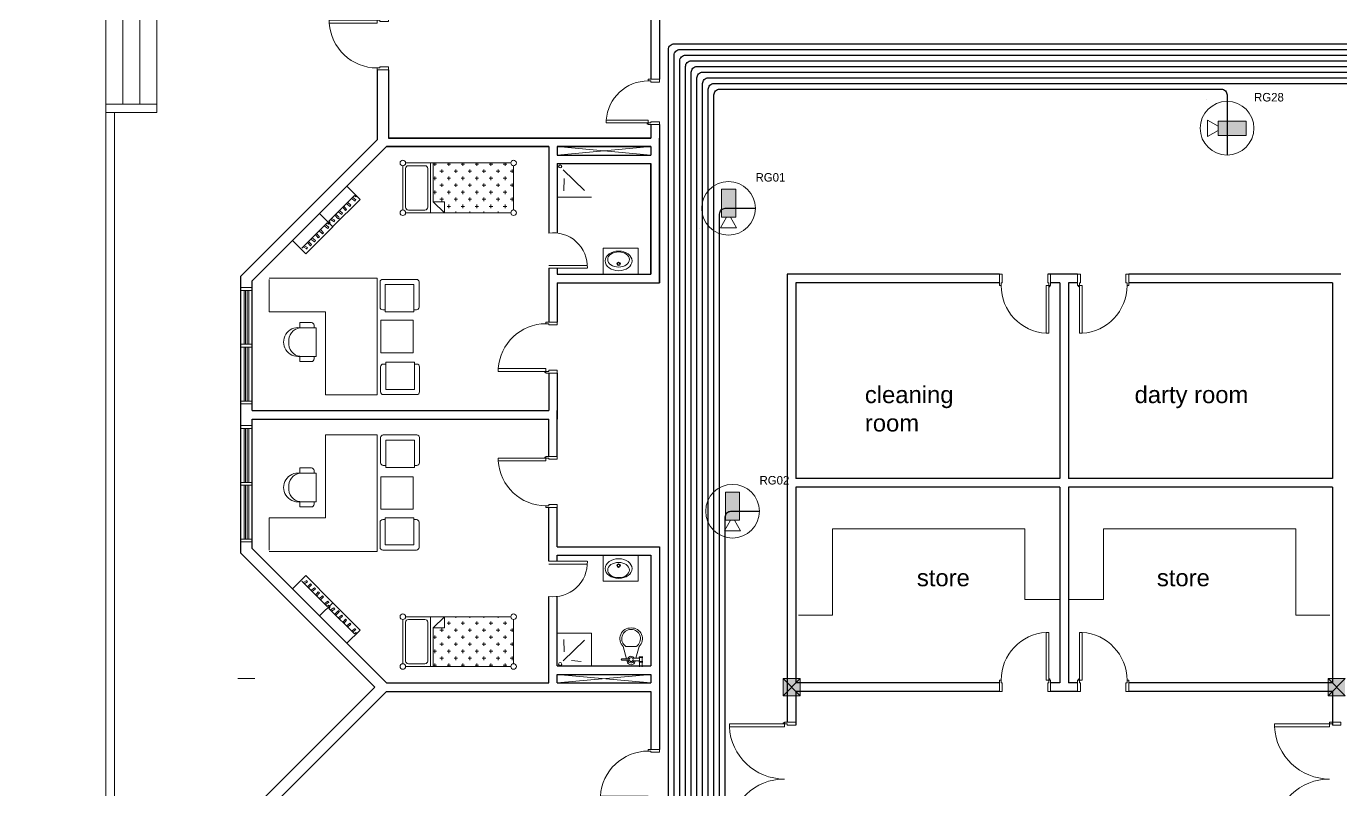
# Model space of a CAD drawing. Extents: x -59 to 582, y -1177 to 100.
# Drawn here: x 203.92 to 227.07, y -32.44 to -18.99 of the extents above; entities that cross this region are included whole.
import ezdxf
from ezdxf.enums import TextEntityAlignment as Align

# ---------------------------------------------------------------- set-up
doc = ezdxf.new("R2010")
doc.units = 0
doc.header["$LTSCALE"] = 0.15
doc.layers.get('0').update_dxf_attribs({"color": 252})
for name, color, linetype in [('0 CCTV', 252, 'Continuous'), ('0 sockets', 252, 'Continuous'), ('AUTOINCR', 7, 'Continuous'), ('CCTV', 4, 'Continuous'), ('d1', 252, 'Continuous')]:
    doc.layers.add(name, color=color, linetype=linetype)
for name, color, linetype, lineweight in [('anal', 252, 'Continuous', 20), ('DOOR', 252, 'Continuous', 20), ('E-LT-CKT-NM', 7, 'Continuous', 30), ('FUR', 252, 'Continuous', 9), ('FURNITURE-1', 252, 'Continuous', 9), ('sofa', 252, 'Continuous', 9), ('T-CCTV', 7, 'Continuous', 0), ('wall', 252, 'Continuous', 30)]:
    doc.layers.add(name, color=color, linetype=linetype, lineweight=lineweight)
doc.styles.add('SDC-TEXT-ARB', font='sdc-arb.shx')

# ---------------------------------------------------------------- blocks, each defined once
blk = doc.blocks.new('D90')
at = {"layer": 'DOOR'}
for points in [[(0.03, 0.2), (0.03, 1.04), (0.078, 1.04), (0.078, 0.2)], [(0.03, 0.2), (0, 0.2), (0, 0), (0.05, 0), (0.05, 0.15), (0.03, 0.15)], [(0.87, 0.2), (0.9, 0.2), (0.9, 0), (0.85, 0), (0.85, 0.15), (0.87, 0.15)]]:
    blk.add_lwpolyline(points, close=True, dxfattribs=at)
blk.add_circle((0.02, 0.21), 0.01, dxfattribs=at)
blk.add_arc((0.025, 0.197), 0.845, 0.2218, 86.3889, dxfattribs=at)
blk = doc.blocks.new('D80')
at = {"layer": 'DOOR'}
for points in [[(0.03, 0.2), (0.03, 0.94), (0.078, 0.94), (0.078, 0.2)], [(0.03, 0.2), (0, 0.2), (0, 0), (0.05, 0), (0.05, 0.15), (0.03, 0.15)], [(0.77, 0.2), (0.8, 0.2), (0.8, 0), (0.75, 0), (0.75, 0.15), (0.77, 0.15)]]:
    blk.add_lwpolyline(points, close=True, dxfattribs=at)
blk.add_circle((0.02, 0.21), 0.01, dxfattribs=at)
blk.add_arc((0.03, 0.2), 0.74, 0, 86.2769, dxfattribs=at)
blk = doc.blocks.new('ELLIPSE')
blk.add_circle((0.5, 0.5), 0.5)
blk = doc.blocks.new('ARCH')
at = {"layer": 'anal'}
for points in [[(17.55, 358.35), (17.25, 358.35), (17.25, 358.05), (17.55, 358.05)], [(27.15, 358.35), (26.85, 358.35), (26.85, 358.05), (27.15, 358.05)]]:
    blk.add_hatch(color=256, dxfattribs=at).paths.add_polyline_path(points)
for p, q in [((5.325, 326.925), (5.325, 377.4)), ((6.225, 370.875), (6.225, 368.325)), ((5.325, 370.725), (5.325, 368.475)), ((5.625, 370.725), (5.625, 368.475)), ((5.925, 370.725), (5.925, 368.475)), ((6.225, 368.475), (5.325, 368.475)), ((6.225, 368.325), (5.325, 368.325)), ((5.475, 327.075), (5.475, 368.325)), ((14.925, 367.575), (13.275, 367.725)), ((14.925, 367.725), (13.275, 367.575)), ((13.275, 367.575), (14.925, 367.725)), ((14.925, 367.575), (13.275, 367.725)), ((7.8, 365.242), (7.7, 365.242)), ((7.7, 365.192), (7.9, 365.192)), ((7.76, 364.242), (7.76, 365.192)), ((7.785, 364.242), (7.785, 365.192)), ((7.8, 365.242), (7.9, 365.242)), ((7.8, 365.192), (7.9, 365.192)), ((7.815, 364.242), (7.815, 365.192)), ((7.84, 364.242), (7.84, 365.192)), ((7.7, 364.242), (7.9, 364.242)), ((7.7, 364.192), (7.9, 364.192)), ((7.76, 363.242), (7.76, 364.192)), ((7.785, 363.242), (7.785, 364.192)), ((7.815, 363.242), (7.815, 364.192)), ((7.84, 363.242), (7.84, 364.192)), ((7.9, 364.242), (7.9, 364.192)), ((7.7, 363.242), (7.9, 363.242)), ((7.8, 363.192), (7.7, 363.192)), ((7.8, 363.242), (7.9, 363.242)), ((7.8, 363.192), (7.9, 363.192)), ((7.8, 362.808), (7.7, 362.808)), ((7.7, 362.758), (7.9, 362.758)), ((7.76, 361.808), (7.76, 362.758)), ((7.785, 361.808), (7.785, 362.758)), ((7.8, 362.808), (7.9, 362.808)), ((7.8, 362.758), (7.9, 362.758)), ((7.815, 361.808), (7.815, 362.758)), ((7.84, 361.808), (7.84, 362.758)), ((7.7, 361.808), (7.9, 361.808)), ((7.9, 361.808), (7.9, 361.758)), ((7.7, 361.758), (7.9, 361.758)), ((7.76, 360.808), (7.76, 361.758)), ((7.785, 360.808), (7.785, 361.758)), ((7.815, 360.808), (7.815, 361.758)), ((7.84, 360.808), (7.84, 361.758)), ((7.7, 360.808), (7.9, 360.808)), ((7.8, 360.758), (7.7, 360.758)), ((7.8, 360.808), (7.9, 360.808)), ((7.8, 360.758), (7.9, 360.758)), ((7.95, 358.35), (7.65, 358.35)), ((14.925, 358.275), (13.275, 358.425)), ((14.925, 358.425), (13.275, 358.275)), ((17.25, 358.35), (17.55, 358.05)), ((17.55, 358.35), (17.25, 358.05)), ((17.55, 358.35), (17.25, 358.35)), ((17.25, 358.35), (17.25, 358.05)), ((17.55, 358.05), (17.55, 358.35)), ((26.85, 358.35), (27.15, 358.05)), ((27.15, 358.35), (26.85, 358.05)), ((27.15, 358.35), (26.85, 358.35)), ((26.85, 358.35), (26.85, 358.05)), ((17.25, 358.05), (17.55, 358.05)), ((26.85, 358.05), (27.15, 358.05))]:
    blk.add_line(p, q, dxfattribs=at)
at = {"layer": 'DOOR'}
for points in [[(21.091, 365.275), (21.061, 365.275), (21.061, 365.475), (21.111, 365.475), (21.111, 365.325), (21.091, 365.325)], [(21.931, 365.275), (21.931, 364.435), (21.883, 364.435), (21.883, 365.275)], [(21.931, 365.275), (21.961, 365.275), (21.961, 365.475), (21.911, 365.475), (21.911, 365.325), (21.931, 365.325)], [(22.469, 365.275), (22.439, 365.275), (22.439, 365.475), (22.489, 365.475), (22.489, 365.325), (22.469, 365.325)], [(22.469, 365.275), (22.469, 364.435), (22.517, 364.435), (22.517, 365.275)], [(23.309, 365.275), (23.339, 365.275), (23.339, 365.475), (23.289, 365.475), (23.289, 365.325), (23.309, 365.325)], [(13.075, 364.604), (13.075, 364.634), (13.275, 364.634), (13.275, 364.584), (13.125, 364.584), (13.125, 364.604)], [(13.075, 363.764), (12.235, 363.764), (12.235, 363.812), (13.075, 363.812)], [(13.075, 363.764), (13.075, 363.734), (13.275, 363.734), (13.275, 363.784), (13.125, 363.784), (13.125, 363.764)], [(13.075, 362.236), (13.075, 362.266), (13.275, 362.266), (13.275, 362.216), (13.125, 362.216), (13.125, 362.236)], [(13.075, 362.236), (12.235, 362.236), (12.235, 362.188), (13.075, 362.188)], [(13.075, 361.396), (13.075, 361.366), (13.275, 361.366), (13.275, 361.416), (13.125, 361.416), (13.125, 361.396)], [(21.931, 358.325), (21.931, 359.165), (21.883, 359.165), (21.883, 358.325)], [(22.469, 358.325), (22.469, 359.165), (22.517, 359.165), (22.517, 358.325)], [(21.091, 358.325), (21.061, 358.325), (21.061, 358.125), (21.111, 358.125), (21.111, 358.275), (21.091, 358.275)], [(21.931, 358.325), (21.961, 358.325), (21.961, 358.125), (21.911, 358.125), (21.911, 358.275), (21.931, 358.275)], [(22.469, 358.325), (22.439, 358.325), (22.439, 358.125), (22.489, 358.125), (22.489, 358.275), (22.469, 358.275)], [(23.309, 358.325), (23.339, 358.325), (23.339, 358.125), (23.289, 358.125), (23.289, 358.275), (23.309, 358.275)], [(17.275, 357.553), (16.305, 357.553), (16.305, 357.503), (17.275, 357.503)], [(17.275, 357.553), (17.275, 357.583), (17.475, 357.583), (17.475, 357.533), (17.325, 357.533), (17.325, 357.553)], [(26.875, 357.553), (25.905, 357.553), (25.905, 357.503), (26.875, 357.503)], [(26.875, 357.553), (26.875, 357.583), (27.075, 357.583), (27.075, 357.533), (26.925, 357.533), (26.925, 357.553)]]:
    blk.add_lwpolyline(points, close=True, dxfattribs=at)
for centre in [(21.941, 365.265), (22.459, 365.265), (13.065, 363.754), (13.065, 362.246), (21.941, 358.335), (22.459, 358.335), (17.265, 357.563)]:
    blk.add_circle(centre, 0.01, dxfattribs=at)
for centre, radius, start, end in [((21.936, 365.278), 0.845, 180.2218, 266.3889), ((22.464, 365.278), 0.845, 273.6111, 359.7782), ((13.078, 363.759), 0.845, 90.2218, 176.3889), ((13.078, 362.241), 0.845, 183.6111, 269.7782), ((21.936, 358.322), 0.845, 93.6111, 179.7782), ((22.464, 358.322), 0.845, 0.2218, 86.3889), ((17.275, 357.553), 0.971, 182.9508, 270), ((26.875, 357.553), 0.971, 182.9508, 270), ((17.275, 355.611), 0.971, 90, 177.0492), ((26.875, 355.611), 0.971, 90, 177.0492)]:
    blk.add_arc(centre, radius, start, end, dxfattribs=at)
at = {"layer": 'FUR'}
for p, q in [((10.555, 367.387), (10.555, 366.607)), ((12.456, 367.436), (10.604, 367.436)), ((10.945, 367.387), (10.652, 367.387)), ((11.042, 367.436), (11.042, 366.559)), ((11.091, 367.436), (11.091, 366.754)), ((11.147, 367.415), (11.091, 367.415)), ((11.116, 367.436), (11.116, 367.384)), ((11.395, 367.415), (11.333, 367.415)), ((11.364, 367.436), (11.364, 367.384)), ((11.643, 367.415), (11.581, 367.415)), ((11.612, 367.436), (11.612, 367.384)), ((11.89, 367.415), (11.828, 367.415)), ((11.859, 367.436), (11.859, 367.384)), ((12.138, 367.415), (12.076, 367.415)), ((12.107, 367.436), (12.107, 367.384)), ((12.386, 367.415), (12.324, 367.415)), ((12.355, 367.436), (12.355, 367.384)), ((12.505, 366.607), (12.505, 367.387)), ((10.604, 367.339), (10.604, 366.656)), ((10.994, 367.339), (10.994, 366.656)), ((11.147, 367.167), (11.091, 367.167)), ((11.116, 367.198), (11.116, 367.136)), ((11.271, 367.291), (11.209, 367.291)), ((11.24, 367.322), (11.24, 367.26)), ((11.395, 367.167), (11.333, 367.167)), ((11.364, 367.198), (11.364, 367.136)), ((11.519, 367.291), (11.457, 367.291)), ((11.488, 367.322), (11.488, 367.26)), ((11.643, 367.167), (11.581, 367.167)), ((11.612, 367.198), (11.612, 367.136)), ((11.767, 367.291), (11.705, 367.291)), ((11.736, 367.322), (11.736, 367.26)), ((11.89, 367.167), (11.828, 367.167)), ((11.859, 367.198), (11.859, 367.136)), ((12.014, 367.291), (11.952, 367.291)), ((11.983, 367.322), (11.983, 367.26)), ((12.138, 367.167), (12.076, 367.167)), ((12.107, 367.198), (12.107, 367.136)), ((12.262, 367.291), (12.2, 367.291)), ((12.231, 367.322), (12.231, 367.26)), ((12.386, 367.167), (12.324, 367.167)), ((12.355, 367.198), (12.355, 367.136)), ((12.505, 367.291), (12.448, 367.291)), ((12.478, 367.322), (12.478, 367.26)), ((11.147, 366.92), (11.091, 366.92)), ((11.116, 366.951), (11.116, 366.889)), ((11.271, 367.043), (11.209, 367.043)), ((11.24, 367.074), (11.24, 367.013)), ((11.395, 366.92), (11.333, 366.92)), ((11.364, 366.951), (11.364, 366.889)), ((11.519, 367.043), (11.457, 367.043)), ((11.488, 367.074), (11.488, 367.013)), ((11.643, 366.92), (11.581, 366.92)), ((11.612, 366.951), (11.612, 366.889)), ((11.767, 367.043), (11.705, 367.043)), ((11.736, 367.074), (11.736, 367.013)), ((11.89, 366.92), (11.828, 366.92)), ((11.859, 366.951), (11.859, 366.889)), ((12.014, 367.043), (11.952, 367.043)), ((11.983, 367.074), (11.983, 367.013)), ((12.138, 366.92), (12.076, 366.92)), ((12.107, 366.951), (12.107, 366.889)), ((12.262, 367.043), (12.2, 367.043)), ((12.231, 367.074), (12.231, 367.013)), ((12.386, 366.92), (12.324, 366.92)), ((12.355, 366.951), (12.355, 366.889)), ((12.505, 367.043), (12.448, 367.043)), ((12.478, 367.074), (12.478, 367.013)), ((11.286, 366.559), (11.091, 366.754)), ((11.091, 366.754), (11.286, 366.754)), ((11.271, 366.796), (11.209, 366.796)), ((11.24, 366.827), (11.24, 366.765)), ((11.286, 366.754), (11.286, 366.559)), ((11.395, 366.672), (11.333, 366.672)), ((11.364, 366.703), (11.364, 366.641)), ((11.519, 366.796), (11.457, 366.796)), ((11.488, 366.827), (11.488, 366.765)), ((11.643, 366.672), (11.581, 366.672)), ((11.612, 366.703), (11.612, 366.641)), ((11.767, 366.796), (11.705, 366.796)), ((11.736, 366.827), (11.736, 366.765)), ((11.89, 366.672), (11.828, 366.672)), ((11.859, 366.703), (11.859, 366.641)), ((12.014, 366.796), (11.952, 366.796)), ((11.983, 366.827), (11.983, 366.765)), ((12.138, 366.672), (12.076, 366.672)), ((12.107, 366.703), (12.107, 366.641)), ((12.262, 366.796), (12.2, 366.796)), ((12.231, 366.827), (12.231, 366.765)), ((12.386, 366.672), (12.324, 366.672)), ((12.355, 366.703), (12.355, 366.641)), ((12.505, 366.796), (12.448, 366.796)), ((12.478, 366.827), (12.478, 366.765)), ((10.604, 366.559), (12.456, 366.559)), ((10.652, 366.607), (10.945, 366.607)), ((11.488, 366.579), (11.488, 366.559)), ((11.736, 366.579), (11.736, 366.559)), ((11.983, 366.579), (11.983, 366.559)), ((12.231, 366.579), (12.231, 366.559)), ((8.2, 365.409), (10.105, 365.409)), ((8.2, 365.385), (8.2, 364.814)), ((10.105, 365.409), (10.105, 363.352)), ((10.154, 365.339), (10.154, 364.894)), ((10.497, 365.385), (10.2, 365.385)), ((10.245, 365.294), (10.245, 364.814)), ((10.497, 365.294), (10.245, 365.294)), ((10.497, 365.385), (10.794, 365.385)), ((10.497, 365.294), (10.748, 365.294)), ((10.748, 365.294), (10.748, 364.814)), ((10.84, 365.339), (10.84, 364.894)), ((9.191, 364.814), (8.2, 364.814)), ((9.191, 364.814), (9.191, 363.352)), ((10.245, 364.848), (10.2, 364.848)), ((10.497, 364.814), (10.245, 364.814)), ((10.497, 364.814), (10.748, 364.814)), ((10.748, 364.848), (10.794, 364.848)), ((8.742, 364.623), (8.946, 364.623)), ((8.742, 364.532), (8.742, 364.623)), ((10.166, 364.092), (10.166, 364.664)), ((10.737, 364.664), (10.166, 364.664)), ((10.737, 364.092), (10.737, 364.664)), ((8.742, 364.532), (9.026, 364.532)), ((8.992, 364.532), (8.992, 364.578)), ((9.026, 364.281), (9.026, 364.532)), ((9.026, 364.281), (9.026, 364.029)), ((8.742, 363.938), (8.742, 364.029)), ((8.742, 364.029), (9.026, 364.029)), ((8.742, 363.938), (8.946, 363.938)), ((8.992, 364.029), (8.992, 363.983)), ((10.737, 364.092), (10.166, 364.092)), ((10.255, 363.893), (10.209, 363.893)), ((10.506, 363.927), (10.255, 363.927)), ((10.255, 363.447), (10.255, 363.927)), ((10.506, 363.927), (10.758, 363.927)), ((10.758, 363.447), (10.758, 363.927)), ((10.758, 363.893), (10.803, 363.893)), ((10.163, 363.401), (10.163, 363.847)), ((10.849, 363.401), (10.849, 363.847)), ((10.506, 363.447), (10.255, 363.447)), ((10.506, 363.447), (10.758, 363.447)), ((10.105, 363.352), (9.191, 363.352)), ((10.506, 363.355), (10.209, 363.355)), ((10.506, 363.355), (10.803, 363.355)), ((10.105, 362.648), (9.191, 362.648)), ((9.191, 361.186), (9.191, 362.648)), ((10.105, 360.591), (10.105, 362.648)), ((10.163, 362.599), (10.163, 362.153)), ((10.506, 362.645), (10.209, 362.645)), ((10.506, 362.553), (10.255, 362.553)), ((10.255, 362.553), (10.255, 362.073)), ((10.506, 362.645), (10.803, 362.645)), ((10.506, 362.553), (10.758, 362.553)), ((10.758, 362.553), (10.758, 362.073)), ((10.849, 362.599), (10.849, 362.153)), ((8.742, 362.062), (8.742, 361.971)), ((8.742, 362.062), (8.946, 362.062)), ((10.255, 362.107), (10.209, 362.107)), ((10.506, 362.073), (10.255, 362.073)), ((10.506, 362.073), (10.758, 362.073)), ((10.758, 362.107), (10.803, 362.107)), ((8.742, 361.971), (9.026, 361.971)), ((8.992, 361.971), (8.992, 362.017)), ((9.026, 361.719), (9.026, 361.971)), ((10.166, 361.908), (10.166, 361.336)), ((10.737, 361.908), (10.166, 361.908)), ((10.737, 361.908), (10.737, 361.336)), ((9.026, 361.719), (9.026, 361.468)), ((8.742, 361.468), (9.026, 361.468)), ((8.742, 361.468), (8.742, 361.377)), ((8.742, 361.377), (8.946, 361.377)), ((8.992, 361.468), (8.992, 361.422)), ((9.191, 361.186), (8.2, 361.186)), ((8.2, 360.615), (8.2, 361.186)), ((10.737, 361.336), (10.166, 361.336)), ((10.245, 361.152), (10.2, 361.152)), ((10.497, 361.186), (10.245, 361.186)), ((10.245, 360.706), (10.245, 361.186)), ((10.497, 361.186), (10.748, 361.186)), ((10.748, 360.706), (10.748, 361.186)), ((10.748, 361.152), (10.794, 361.152)), ((10.154, 360.661), (10.154, 361.106)), ((10.84, 360.661), (10.84, 361.106)), ((10.497, 360.706), (10.245, 360.706)), ((10.497, 360.706), (10.748, 360.706)), ((8.2, 360.591), (10.105, 360.591)), ((10.497, 360.615), (10.2, 360.615)), ((10.497, 360.615), (10.794, 360.615)), ((10.555, 358.613), (10.555, 359.393)), ((10.604, 359.441), (12.456, 359.441)), ((10.604, 358.661), (10.604, 359.344)), ((10.652, 359.393), (10.945, 359.393)), ((10.994, 358.661), (10.994, 359.344)), ((11.042, 358.564), (11.042, 359.441)), ((11.286, 359.441), (11.091, 359.246)), ((11.286, 359.246), (11.286, 359.441)), ((11.395, 359.328), (11.333, 359.328)), ((11.364, 359.297), (11.364, 359.359)), ((11.488, 359.421), (11.488, 359.441)), ((11.643, 359.328), (11.581, 359.328)), ((11.612, 359.297), (11.612, 359.359)), ((11.736, 359.421), (11.736, 359.441)), ((11.89, 359.328), (11.828, 359.328)), ((11.859, 359.297), (11.859, 359.359)), ((11.983, 359.421), (11.983, 359.441)), ((12.138, 359.328), (12.076, 359.328)), ((12.107, 359.297), (12.107, 359.359)), ((12.231, 359.421), (12.231, 359.441)), ((12.386, 359.328), (12.324, 359.328)), ((12.355, 359.297), (12.355, 359.359)), ((12.505, 359.393), (12.505, 358.613)), ((11.091, 359.246), (11.286, 359.246)), ((11.091, 358.564), (11.091, 359.246)), ((11.147, 359.08), (11.091, 359.08)), ((11.116, 359.049), (11.116, 359.111)), ((11.271, 359.204), (11.209, 359.204)), ((11.24, 359.173), (11.24, 359.235)), ((11.395, 359.08), (11.333, 359.08)), ((11.364, 359.049), (11.364, 359.111)), ((11.519, 359.204), (11.457, 359.204)), ((11.488, 359.173), (11.488, 359.235)), ((11.643, 359.08), (11.581, 359.08)), ((11.612, 359.049), (11.612, 359.111)), ((11.767, 359.204), (11.705, 359.204)), ((11.736, 359.173), (11.736, 359.235)), ((11.89, 359.08), (11.828, 359.08)), ((11.859, 359.049), (11.859, 359.111)), ((12.014, 359.204), (11.952, 359.204)), ((11.983, 359.173), (11.983, 359.235)), ((12.138, 359.08), (12.076, 359.08)), ((12.107, 359.049), (12.107, 359.111)), ((12.262, 359.204), (12.2, 359.204)), ((12.231, 359.173), (12.231, 359.235)), ((12.386, 359.08), (12.324, 359.08)), ((12.355, 359.049), (12.355, 359.111)), ((12.505, 359.204), (12.448, 359.204)), ((12.478, 359.173), (12.478, 359.235)), ((11.147, 358.833), (11.091, 358.833)), ((11.116, 358.802), (11.116, 358.864)), ((11.271, 358.957), (11.209, 358.957)), ((11.24, 358.926), (11.24, 358.987)), ((11.395, 358.833), (11.333, 358.833)), ((11.364, 358.802), (11.364, 358.864)), ((11.519, 358.957), (11.457, 358.957)), ((11.488, 358.926), (11.488, 358.987)), ((11.643, 358.833), (11.581, 358.833)), ((11.612, 358.802), (11.612, 358.864)), ((11.767, 358.957), (11.705, 358.957)), ((11.736, 358.926), (11.736, 358.987)), ((11.89, 358.833), (11.828, 358.833)), ((11.859, 358.802), (11.859, 358.864)), ((12.014, 358.957), (11.952, 358.957)), ((11.983, 358.926), (11.983, 358.987)), ((12.138, 358.833), (12.076, 358.833)), ((12.107, 358.802), (12.107, 358.864)), ((12.262, 358.957), (12.2, 358.957)), ((12.231, 358.926), (12.231, 358.987)), ((12.386, 358.833), (12.324, 358.833)), ((12.355, 358.802), (12.355, 358.864)), ((12.505, 358.957), (12.448, 358.957)), ((12.478, 358.926), (12.478, 358.987)), ((12.456, 358.564), (10.604, 358.564)), ((10.945, 358.613), (10.652, 358.613)), ((11.147, 358.585), (11.091, 358.585)), ((11.116, 358.564), (11.116, 358.616)), ((11.271, 358.709), (11.209, 358.709)), ((11.24, 358.678), (11.24, 358.74)), ((11.395, 358.585), (11.333, 358.585)), ((11.364, 358.564), (11.364, 358.616)), ((11.519, 358.709), (11.457, 358.709)), ((11.488, 358.678), (11.488, 358.74)), ((11.643, 358.585), (11.581, 358.585)), ((11.612, 358.564), (11.612, 358.616)), ((11.767, 358.709), (11.705, 358.709)), ((11.736, 358.678), (11.736, 358.74)), ((11.89, 358.585), (11.828, 358.585)), ((11.859, 358.564), (11.859, 358.616)), ((12.014, 358.709), (11.952, 358.709)), ((11.983, 358.678), (11.983, 358.74)), ((12.138, 358.585), (12.076, 358.585)), ((12.107, 358.564), (12.107, 358.616)), ((12.262, 358.709), (12.2, 358.709)), ((12.231, 358.678), (12.231, 358.74)), ((12.386, 358.585), (12.324, 358.585)), ((12.355, 358.564), (12.355, 358.616)), ((12.505, 358.709), (12.448, 358.709)), ((12.478, 358.678), (12.478, 358.74))]:
    blk.add_line(p, q, dxfattribs=at)
for centre, radius in [((10.555, 367.436), 0.0488), ((12.505, 367.436), 0.0488), ((10.555, 366.559), 0.0487), ((12.505, 366.559), 0.0488), ((10.555, 359.441), 0.0487), ((12.505, 359.441), 0.0488), ((10.555, 358.564), 0.0488), ((12.505, 358.564), 0.0488)]:
    blk.add_circle(centre, radius, dxfattribs=at)
for centre, radius, start, end in [((10.652, 367.339), 0.0488, 90, 180), ((10.945, 367.339), 0.0488, 0, 90), ((10.652, 366.656), 0.0488, 180, 270), ((10.945, 366.656), 0.0488, 270, 0), ((10.2, 365.339), 0.0457, 90, 180), ((10.794, 365.339), 0.0457, 360, 90), ((10.2, 364.894), 0.0457, 180, 270), ((10.794, 364.894), 0.0457, 270, 360), ((8.946, 364.578), 0.0457, 0, 90), ((8.709, 364.281), 0.254, 82.4334, 277.5666), ((8.77, 364.308), 0.225, 97.1177, 187.1177), ((8.77, 364.253), 0.225, 172.8823, 262.8823), ((8.946, 363.983), 0.0457, 270, 0), ((10.209, 363.847), 0.0457, 90, 180), ((10.803, 363.847), 0.0457, 0, 90), ((10.209, 363.401), 0.0457, 180, 270), ((10.803, 363.401), 0.0457, 270, 0), ((10.209, 362.599), 0.0457, 90, 180), ((10.803, 362.599), 0.0457, 360, 90), ((8.946, 362.017), 0.0457, 360, 90), ((10.209, 362.153), 0.0457, 180, 270), ((10.803, 362.153), 0.0457, 270, 360), ((8.709, 361.719), 0.254, 82.4334, 277.5666), ((8.77, 361.747), 0.225, 97.1177, 187.1177), ((8.77, 361.692), 0.225, 172.8823, 262.8823), ((8.946, 361.422), 0.0457, 270, 360), ((10.2, 361.106), 0.0457, 90, 180), ((10.794, 361.106), 0.0457, 0, 90), ((10.2, 360.661), 0.0457, 180, 270), ((10.794, 360.661), 0.0457, 270, 0), ((10.652, 359.344), 0.0488, 90, 180), ((10.945, 359.344), 0.0488, 0, 90), ((10.652, 358.661), 0.0488, 180, 270), ((10.945, 358.661), 0.0488, 270, 0)]:
    blk.add_arc(centre, radius, start, end, dxfattribs=at)
at = {"layer": 'FURNITURE-1'}
for p, q in [((9.801, 366.793), (9.566, 367.027)), ((9.701, 366.862), (9.252, 366.411)), ((9.801, 366.793), (9.325, 366.315)), ((9.565, 366.617), (9.517, 366.677)), ((9.619, 366.67), (9.564, 366.725)), ((9.638, 366.69), (9.583, 366.744)), ((9.638, 366.69), (9.619, 366.67)), ((9.713, 366.764), (9.651, 366.812)), ((9.729, 366.786), (9.67, 366.831)), ((9.725, 366.838), (9.701, 366.862)), ((9.713, 366.764), (9.73, 366.787)), ((9.741, 366.854), (9.725, 366.838)), ((9.322, 366.312), (9.087, 366.545)), ((9.342, 366.403), (9.28, 366.439)), ((9.356, 366.426), (9.3, 366.459)), ((9.409, 366.46), (9.355, 366.514)), ((9.428, 366.479), (9.374, 366.533)), ((9.479, 366.529), (9.417, 366.577)), ((9.438, 366.47), (9.419, 366.45)), ((9.495, 366.551), (9.437, 366.596)), ((9.478, 366.529), (9.495, 366.551)), ((9.543, 366.6), (9.498, 366.658)), ((9.565, 366.617), (9.543, 366.6)), ((9.221, 366.381), (8.776, 365.933)), ((9.322, 366.312), (8.845, 365.833)), ((9.139, 366.189), (9.084, 366.243)), ((9.158, 366.208), (9.104, 366.263)), ((9.158, 366.208), (9.139, 366.189)), ((9.233, 366.283), (9.171, 366.331)), ((9.249, 366.304), (9.19, 366.35)), ((9.246, 366.357), (9.221, 366.381)), ((9.233, 366.283), (9.25, 366.306)), ((9.263, 366.372), (9.248, 366.357)), ((9.275, 366.387), (9.251, 366.411)), ((9.26, 366.369), (9.275, 366.384)), ((9.341, 366.401), (9.356, 366.426)), ((8.845, 365.833), (8.609, 366.068)), ((8.876, 365.945), (8.82, 365.978)), ((8.929, 365.979), (8.875, 366.033)), ((8.948, 365.998), (8.894, 366.052)), ((8.948, 365.998), (8.929, 365.979)), ((8.999, 366.048), (8.937, 366.096)), ((9.015, 366.07), (8.957, 366.115)), ((8.998, 366.047), (9.015, 366.07)), ((9.064, 366.119), (9.018, 366.177)), ((9.085, 366.135), (9.037, 366.196)), ((9.085, 366.135), (9.064, 366.119)), ((8.862, 365.921), (8.801, 365.958)), ((8.861, 365.92), (8.876, 365.945)), ((8.845, 360.167), (8.609, 359.932)), ((9.221, 359.619), (8.776, 360.067)), ((8.862, 360.079), (8.801, 360.042)), ((8.876, 360.055), (8.82, 360.022)), ((9.322, 359.688), (8.845, 360.167)), ((8.861, 360.08), (8.876, 360.055)), ((8.929, 360.021), (8.875, 359.967)), ((8.948, 360.002), (8.894, 359.948)), ((8.948, 360.002), (8.929, 360.021)), ((8.999, 359.952), (8.937, 359.904)), ((8.998, 359.953), (9.015, 359.93)), ((9.015, 359.93), (8.957, 359.885)), ((9.064, 359.881), (9.018, 359.823)), ((9.085, 359.865), (9.037, 359.804)), ((9.085, 359.865), (9.064, 359.881)), ((9.139, 359.811), (9.084, 359.757)), ((9.158, 359.792), (9.104, 359.737)), ((9.158, 359.792), (9.139, 359.811)), ((9.322, 359.688), (9.087, 359.455)), ((9.233, 359.717), (9.171, 359.669)), ((9.249, 359.696), (9.19, 359.65)), ((9.246, 359.643), (9.221, 359.619)), ((9.233, 359.717), (9.25, 359.694)), ((9.263, 359.628), (9.248, 359.643)), ((9.275, 359.613), (9.251, 359.589)), ((9.701, 359.138), (9.252, 359.589)), ((9.26, 359.631), (9.275, 359.616)), ((9.342, 359.597), (9.28, 359.561)), ((9.356, 359.574), (9.3, 359.541)), ((9.801, 359.207), (9.325, 359.685)), ((9.341, 359.599), (9.356, 359.574)), ((9.409, 359.54), (9.355, 359.486)), ((9.428, 359.521), (9.374, 359.467)), ((9.438, 359.53), (9.419, 359.55)), ((9.479, 359.471), (9.417, 359.423)), ((9.495, 359.449), (9.437, 359.404)), ((9.478, 359.471), (9.495, 359.449)), ((9.543, 359.4), (9.498, 359.342)), ((9.565, 359.383), (9.517, 359.323)), ((9.565, 359.383), (9.543, 359.4)), ((9.619, 359.33), (9.564, 359.275)), ((9.638, 359.31), (9.583, 359.256)), ((9.638, 359.31), (9.619, 359.33)), ((9.801, 359.207), (9.566, 358.973)), ((9.713, 359.236), (9.651, 359.188)), ((9.729, 359.214), (9.67, 359.169)), ((9.725, 359.162), (9.701, 359.138)), ((9.713, 359.236), (9.73, 359.213)), ((9.741, 359.146), (9.725, 359.162))]:
    blk.add_line(p, q, dxfattribs=at)
at = {"layer": 'FURNITURE-1', "ltscale": 0.5}
for p, q in [((14.701, 365.934), (14.085, 365.934)), ((14.085, 365.475), (14.085, 365.934)), ((14.701, 365.475), (14.701, 365.934)), ((14.085, 360.525), (14.085, 360.066)), ((14.701, 360.525), (14.701, 360.066)), ((14.701, 360.066), (14.085, 360.066))]:
    blk.add_line(p, q, dxfattribs=at)
at = {"layer": 'sofa'}
for p, q in [((13.38, 367.318), (13.752, 366.953)), ((13.388, 366.946), (13.395, 367.161)), ((13.275, 366.831), (13.875, 366.831)), ((13.125, 365.631), (13.804, 365.631)), ((13.125, 365.581), (13.804, 365.581)), ((18.12, 360.992), (21.506, 360.992)), ((18.12, 359.471), (18.12, 360.992)), ((21.506, 360.992), (21.506, 359.743)), ((22.894, 360.992), (22.894, 359.743)), ((26.28, 360.992), (22.894, 360.992)), ((26.28, 359.471), (26.28, 360.992)), ((13.125, 360.419), (13.804, 360.419)), ((13.125, 360.369), (13.804, 360.369)), ((21.506, 359.743), (22.125, 359.743)), ((22.894, 359.743), (22.275, 359.743)), ((17.52, 359.471), (18.12, 359.471)), ((26.88, 359.471), (26.28, 359.471)), ((13.275, 359.153), (13.875, 359.153)), ((13.38, 358.665), (13.752, 359.03)), ((13.388, 359.038), (13.395, 358.823)), ((13.875, 359.153), (13.875, 358.575)), ((14.493, 358.698), (14.436, 358.917)), ((14.482, 358.917), (14.667, 358.917)), ((14.659, 358.709), (14.714, 358.917)), ((13.526, 358.669), (13.698, 358.65)), ((14.413, 358.697), (14.542, 358.697)), ((14.542, 358.674), (14.413, 358.674)), ((14.505, 358.651), (14.499, 358.674)), ((14.6, 358.663), (14.725, 358.663)), ((14.725, 358.709), (14.601, 358.709)), ((14.644, 358.651), (14.647, 358.663)), ((14.714, 358.72), (14.714, 358.732)), ((14.714, 358.732), (14.783, 358.732)), ((14.783, 358.72), (14.714, 358.72)), ((14.714, 358.651), (14.783, 358.651)), ((14.714, 358.639), (14.714, 358.651)), ((14.783, 358.639), (14.714, 358.639)), ((14.725, 358.651), (14.725, 358.72)), ((14.725, 358.558), (14.725, 358.639)), ((14.772, 358.72), (14.772, 358.651)), ((14.772, 358.639), (14.772, 358.558))]:
    blk.add_line(p, q, dxfattribs=at)
for centre, radius in [((13.326, 367.375), 0.0268), ((14.355, 365.658), 0.0306), ((14.355, 365.658), 0.0172), ((14.355, 360.342), 0.0306), ((14.355, 360.342), 0.0172), ((13.326, 358.608), 0.0268), ((14.575, 358.686), 0.0347)]:
    blk.add_circle(centre, radius, dxfattribs=at)
for centre, radius, start, end in [((13.205, 365.606), 0.6, 357.612, 97.6539), ((13.205, 360.394), 0.6, 262.3461, 2.388), ((14.564, 359.055), 0.188, 86.62, 226.9828), ((14.576, 359.053), 0.165, 90.3, 235.4946), ((14.586, 359.055), 0.188, 313.0172, 93.38), ((14.574, 359.053), 0.165, 304.5054, 89.7), ((14.413, 358.686), 0.0116, 90, 270), ((14.575, 358.664), 0.0707, 190.3889, 349.6111), ((14.575, 358.686), 0.0579, 23.4137, 168.1237), ((14.575, 358.686), 0.0579, 191.423, 337.1495)]:
    blk.add_arc(centre, radius, start, end, dxfattribs=at)
at = {"layer": 'wall'}
for p, q in [((14.925, 370.275), (14.925, 368.912)), ((15.075, 370.125), (15.075, 368.912)), ((10.1, 369.08), (10.1, 367.841)), ((10.3, 369.08), (10.3, 367.875)), ((14.925, 368.112), (14.925, 367.875)), ((15.075, 368.112), (15.075, 367.725)), ((7.7, 365.441), (10.1, 367.841)), ((10.1, 367.841), (7.7, 365.441)), ((10.3, 367.875), (14.925, 367.875)), ((14.925, 367.875), (10.3, 367.875)), ((15.075, 367.875), (15.075, 365.325)), ((15.075, 365.325), (15.075, 367.875)), ((7.9, 365.359), (10.266, 367.725)), ((10.266, 367.725), (7.9, 365.359)), ((10.266, 367.725), (13.125, 367.725)), ((13.125, 367.725), (10.266, 367.725)), ((13.125, 367.725), (13.125, 366.201)), ((14.925, 367.725), (13.275, 367.725)), ((14.925, 367.725), (13.275, 367.725)), ((13.275, 367.725), (13.275, 367.575)), ((13.275, 367.725), (14.925, 367.725)), ((14.925, 367.725), (14.925, 367.575)), ((14.925, 367.725), (14.925, 367.575)), ((14.925, 367.725), (14.925, 367.575)), ((13.275, 367.575), (14.925, 367.575)), ((13.275, 367.425), (13.275, 366.202)), ((13.275, 367.425), (14.925, 367.425)), ((14.925, 365.475), (14.925, 367.425)), ((14.925, 367.425), (14.925, 365.475)), ((14.925, 367.425), (14.925, 365.475)), ((13.125, 365.581), (13.125, 364.634)), ((13.275, 365.581), (13.275, 365.475)), ((7.7, 360.559), (7.7, 365.441)), ((7.9, 363.075), (7.9, 365.359)), ((13.275, 365.475), (14.925, 365.475)), ((13.275, 365.325), (13.275, 364.634)), ((13.275, 365.325), (15.075, 365.325)), ((17.325, 365.475), (17.325, 357.583)), ((21.061, 365.475), (17.325, 365.475)), ((17.475, 365.325), (17.475, 361.875)), ((21.061, 365.325), (17.475, 365.325)), ((17.475, 365.325), (17.475, 364.275)), ((22.439, 365.475), (21.911, 365.475)), ((22.125, 365.325), (21.961, 365.325)), ((22.125, 365.325), (22.125, 361.875)), ((22.275, 365.325), (22.275, 361.875)), ((22.439, 365.325), (22.275, 365.325)), ((22.439, 365.325), (22.275, 365.325)), ((27.075, 365.475), (23.339, 365.475)), ((23.925, 365.325), (23.339, 365.325)), ((23.925, 365.325), (23.339, 365.325)), ((26.925, 365.325), (23.339, 365.325)), ((26.925, 365.325), (26.925, 361.875)), ((26.925, 365.325), (26.925, 361.875)), ((27.075, 365.475), (27, 365.475)), ((17.475, 364.125), (17.475, 361.875)), ((26.925, 364.125), (26.925, 361.875)), ((13.125, 363.734), (13.125, 363.075)), ((13.275, 363.734), (13.275, 362.925)), ((7.9, 363.075), (13.125, 363.075)), ((13.275, 362.266), (13.275, 363.075)), ((7.9, 360.641), (7.9, 362.925)), ((7.9, 362.925), (13.125, 362.925)), ((7.9, 362.925), (13.125, 362.925)), ((13.125, 362.266), (13.125, 362.925)), ((22.125, 361.875), (17.475, 361.875)), ((26.925, 361.875), (22.275, 361.875)), ((22.125, 361.725), (17.475, 361.725)), ((17.475, 361.725), (17.475, 360.675)), ((17.475, 361.725), (17.475, 358.275)), ((22.125, 361.725), (22.125, 358.275)), ((26.925, 361.725), (22.275, 361.725)), ((22.275, 361.725), (22.275, 358.275)), ((26.925, 361.725), (26.925, 360.675)), ((26.925, 361.725), (26.925, 358.275)), ((13.125, 360.419), (13.125, 361.366)), ((13.275, 360.675), (13.275, 361.366)), ((13.275, 360.675), (15.075, 360.675)), ((15.075, 360.675), (15.075, 357.104)), ((10.059, 358.2), (7.7, 360.559)), ((10.266, 358.275), (7.9, 360.641)), ((13.275, 360.419), (13.275, 360.525)), ((13.275, 360.525), (14.925, 360.525)), ((14.925, 360.525), (14.925, 358.575)), ((14.925, 360.525), (14.925, 358.575)), ((14.925, 360.525), (14.925, 358.575)), ((13.125, 358.275), (13.125, 359.799)), ((13.275, 358.575), (13.275, 359.798)), ((13.275, 358.575), (14.925, 358.575)), ((13.275, 358.425), (14.925, 358.425)), ((13.275, 358.275), (13.275, 358.425)), ((14.925, 358.425), (14.925, 358.275)), ((7.7, 355.841), (10.059, 358.2)), ((7.9, 355.759), (10.266, 358.125)), ((10.266, 358.275), (13.125, 358.275)), ((10.266, 358.125), (14.925, 358.125)), ((13.275, 358.275), (14.925, 358.275)), ((14.925, 358.125), (14.925, 357.104)), ((21.061, 358.275), (17.475, 358.275)), ((21.061, 358.125), (17.475, 358.125)), ((17.475, 358.125), (17.475, 357.533)), ((22.125, 358.275), (21.961, 358.275)), ((22.439, 358.125), (21.961, 358.125)), ((22.439, 358.275), (22.275, 358.275)), ((23.925, 358.275), (23.339, 358.275)), ((23.925, 358.125), (23.339, 358.125)), ((26.925, 358.275), (23.911, 358.275)), ((26.925, 358.125), (23.917, 358.125)), ((26.925, 358.125), (26.925, 357.533)), ((26.925, 358.125), (26.925, 357.533))]:
    blk.add_line(p, q, dxfattribs=at)
at = {"layer": 'DOOR', "xscale": -1, "rotation": 90}
blk.add_blockref('D90', (10.3, 369.98), dxfattribs=at)
at = {"layer": 'DOOR', "rotation": 90}
for name, p in [('D80', (15.075, 368.112)), ('D90', (15.075, 356.204))]:
    blk.add_blockref(name, p, dxfattribs=at)
at = {"layer": 'sofa', "extrusion": (0, 0, -1), "rotation": 180}
for p, xscale, yscale, zscale in [((-14.12, 365.883), 0.4712399999999661, 0.3450149999999894, -0.47124), ((-14.164, 365.87), 0.3824999999999932, 0.2677499999999782, -0.3825)]:
    blk.add_blockref('ELLIPSE', p, dxfattribs=dict(at, xscale=xscale, yscale=yscale, zscale=zscale))
at = {"layer": 'sofa'}
for p, xscale, yscale, zscale in [((14.12, 360.117), 0.4712399999999661, 0.3450149999999894, 0.4712399999999661), ((14.164, 360.13), 0.3824999999999932, 0.2677499999999782, 0.3824999999999932)]:
    blk.add_blockref('ELLIPSE', p, dxfattribs=dict(at, xscale=xscale, yscale=yscale, zscale=zscale))
at = {"layer": 'd1', "char_height": 0.3, "width": 2.4256, "attachment_point": 1}
for s, insert in [('{\\fArial|b0|i0|c0|p34;cleaning room}', (18.692, 363.505)), ('{\\fArial|b0|i0|c0|p34;darty room}', (23.442, 363.505)), ('{\\fArial|b0|i0|c0|p34;store}', (19.608, 360.278)), ('{\\fArial|b0|i0|c0|p34;store}', (23.835, 360.278))]:
    blk.add_mtext(s, dxfattribs=dict(at, insert=insert))
blk = doc.blocks.new('LEGEND_dwg_CCTV DOME-1155345-TELECOMMUNICATION LEGEND_ GENERAL NOTES _SYMBOLS _ ABBREVIATIONS')
at = {"layer": 'T-CCTV'}
blk.add_hatch(color=256, dxfattribs=at).paths.add_polyline_path([(255, -95), (-120, -95), (-120, 95), (255, 95)], flags=0)
at = {"layer": 'T-CCTV', "flags": 128}
for points in [[(-120, 28), (-262, 108), (-262, -108), (-120, -28)], [(255, -95), (255, 95), (-120, 95), (-120, -95), (255, -95)]]:
    blk.add_lwpolyline(points, dxfattribs=at)
at = {"layer": 'T-CCTV'}
blk.add_circle((0, 0), 358, dxfattribs=at)
blk = doc.blocks.new('RG CAMERA')
at = {"layer": 'CCTV', "xscale": 1.150579243575653, "yscale": 1.150579243575653, "zscale": 1.150579243575653}
blk.add_blockref('LEGEND_dwg_CCTV DOME-1155345-TELECOMMUNICATION LEGEND_ GENERAL NOTES _SYMBOLS _ ABBREVIATIONS', (0, 0), dxfattribs=at)
at = {"layer": 'E-LT-CKT-NM', "style": 'SDC-TEXT-ARB'}
blk.add_attdef('RG', (-318, 445), '', height=326, dxfattribs=at)
blk = doc.blocks.new('EE')
at = {"layer": '0 sockets'}
h = blk.add_hatch(color=6, dxfattribs=at)
h.dxf.hatch_style = 1
h.paths.add_polyline_path([(582.394, 81.841), (-59.115, 81.841), (-59.115, -114.582), (582.394, -114.582)])
h.paths.add_polyline_path([(577.394, 76.841), (577.394, -109.582), (-54.115, -109.582), (-54.115, 76.841)], flags=16)
h.paths.add_polyline_path([(408.026, -15.139, -1), (406.517, -15.139, -1)], flags=0)
h.paths.add_polyline_path([(457.783, -31.119, 0.414214), (457.683, -31.019), (444.311, -31.019, 0.414214), (444.211, -31.119), (444.211, -48.447), (415.834, -48.447), (415.834, -19.483), (417.425, -19.483, 0.414214), (417.525, -19.383), (417.525, -15.239, 0.414214), (417.425, -15.139), (407.274, -15.139), (407.271, -15.893), (407.271, -15.139), (417.525, -15.139), (417.525, -19.483), (415.934, -19.483, 0.414214), (415.834, -19.583), (415.834, -48.347, 0.414214), (415.934, -48.447), (444.111, -48.447, 0.414214), (444.211, -48.347), (444.211, -31.019), (457.783, -31.019)], flags=0)
h.paths.add_polyline_path([(244.611, -46.068), (244.611, -46.014), (244.523, -46.014, -0.279526)], flags=0)
h.paths.add_polyline_path([(404.69, 26.947), (525.035, 26.947), (525.035, 46.285), (404.69, 46.285)], flags=8)
h.paths.add_polyline_path([(202.644, 24.078), (289.319, 24.078), (289.319, 38.411), (202.644, 38.411)], flags=8)
h.paths.add_polyline_path([(30.92, 26.429), (112.59, 26.429), (112.59, 40.761), (30.92, 40.761)], flags=8)
h.paths.add_polyline_path([(441.881, -10.206), (442.216, -10.206), (442.216, -9.756), (441.881, -9.756)], flags=8)
h.paths.add_polyline_path([(422.272, -10.246), (422.622, -10.246), (422.622, -9.796), (422.272, -9.796)], flags=8)
h.paths.add_polyline_path([(406.509, -14.41), (406.859, -14.41), (406.859, -13.96), (406.509, -13.96)], flags=8)
h.paths.add_polyline_path([(406.21, -35.713), (406.546, -35.713), (406.546, -35.263), (406.21, -35.263)], flags=8)
h.paths.add_polyline_path([(422.841, -60.607), (423.191, -60.607), (423.191, -60.157), (422.841, -60.157)], flags=8)
h.paths.add_polyline_path([(442.391, -60.84), (442.755, -60.84), (442.755, -60.39), (442.391, -60.39)], flags=8)
h.paths.add_polyline_path([(456.844, -54.1), (457.194, -54.1), (457.194, -53.65), (456.844, -53.65)], flags=8)
h.paths.add_polyline_path([(470.858, -50.81), (471.208, -50.81), (471.208, -50.36), (470.858, -50.36)], flags=8)
h.paths.add_polyline_path([(490.123, -50.756), (490.345, -50.756), (490.345, -50.306), (490.123, -50.306)], flags=8)
h.paths.add_polyline_path([(225.509, -20.343), (226.134, -20.343), (226.134, -20.118), (225.509, -20.118)], flags=8)
h.paths.add_polyline_path([(233.7, -19.938), (234.325, -19.938), (234.325, -19.713), (233.7, -19.713)], flags=8)
h.paths.add_polyline_path([(241.875, -19.552), (242.5, -19.552), (242.5, -19.327), (241.875, -19.327)], flags=8)
h.paths.add_polyline_path([(245.171, -24.632), (245.796, -24.632), (245.796, -24.407), (245.171, -24.407)], flags=8)
h.paths.add_polyline_path([(247.813, -19.255), (248.438, -19.255), (248.438, -19.03), (247.813, -19.03)], flags=8)
h.paths.add_polyline_path([(249.648, -13.387), (250.273, -13.387), (250.273, -13.162), (249.648, -13.162)], flags=8)
h.paths.add_polyline_path([(257.323, -15.794), (257.948, -15.794), (257.948, -15.569), (257.323, -15.569)], flags=8)
h.paths.add_polyline_path([(257.582, -13.183), (258.157, -13.183), (258.157, -12.958), (257.582, -12.958)], flags=8)
h.paths.add_polyline_path([(264.064, -13.101), (264.664, -13.101), (264.664, -12.876), (264.064, -12.876)], flags=8)
h.paths.add_polyline_path([(288.789, -40.902), (289.364, -40.902), (289.364, -40.677), (288.789, -40.677)], flags=8)
h.paths.add_polyline_path([(280.687, -41.005), (281.262, -41.005), (281.262, -40.78), (280.687, -40.78)], flags=8)
h.paths.add_polyline_path([(270.864, -40.875), (271.439, -40.875), (271.439, -40.65), (270.864, -40.65)], flags=8)
h.paths.add_polyline_path([(261.434, -40.771), (262.009, -40.771), (262.009, -40.546), (261.434, -40.546)], flags=8)
h.paths.add_polyline_path([(254.764, -40.853), (255.339, -40.853), (255.339, -40.628), (254.764, -40.628)], flags=8)
h.paths.add_polyline_path([(247.008, -40.845), (247.583, -40.845), (247.583, -40.62), (247.008, -40.62)], flags=8)
h.paths.add_polyline_path([(245.852, -36.479), (246.427, -36.479), (246.427, -36.254), (245.852, -36.254)], flags=8)
h.paths.add_polyline_path([(243.934, -41.639), (244.509, -41.639), (244.509, -41.414), (243.934, -41.414)], flags=8)
h.paths.add_polyline_path([(245.534, -46.587), (246.059, -46.587), (246.059, -46.362), (245.534, -46.362)], flags=8)
h.paths.add_polyline_path([(245.361, -51.832), (245.911, -51.832), (245.911, -51.607), (245.361, -51.607)], flags=8)
h.paths.add_polyline_path([(239.721, -52.272), (240.321, -52.272), (240.321, -52.047), (239.721, -52.047)], flags=8)
h.paths.add_polyline_path([(232.069, -52.917), (232.669, -52.917), (232.669, -52.692), (232.069, -52.692)], flags=8)
h.paths.add_polyline_path([(225.559, -53.646), (226.159, -53.646), (226.159, -53.421), (225.559, -53.421)], flags=8)
h.paths.add_polyline_path([(227.614, -48.128), (228.214, -48.128), (228.214, -47.903), (227.614, -47.903)], flags=8)
h.paths.add_polyline_path([(219.528, -49.489), (220.128, -49.489), (220.128, -49.264), (219.528, -49.264)], flags=8)
h.paths.add_polyline_path([(217.77, -44.284), (218.37, -44.284), (218.37, -44.059), (217.77, -44.059)], flags=8)
h.paths.add_polyline_path([(216.443, -34.713), (217.043, -34.713), (217.043, -34.488), (216.443, -34.488)], flags=8)
h.paths.add_polyline_path([(216.799, -27.091), (217.399, -27.091), (217.399, -26.866), (216.799, -26.866)], flags=8)
h.paths.add_polyline_path([(216.729, -21.755), (217.279, -21.755), (217.279, -21.53), (216.729, -21.53)], flags=8)
h.paths.add_polyline_path([(84.862, -42.445), (85.387, -42.445), (85.387, -42.22), (84.862, -42.22)], flags=8)
h.paths.add_polyline_path([(82.46, -48.761), (83.01, -48.761), (83.01, -48.536), (82.46, -48.536)], flags=8)
h.paths.add_polyline_path([(78.417, -48.71), (78.942, -48.71), (78.942, -48.485), (78.417, -48.485)], flags=8)
h.paths.add_polyline_path([(75.547, -42.452), (76.072, -42.452), (76.072, -42.227), (75.547, -42.227)], flags=8)
h.paths.add_polyline_path([(74.019, -42.418), (74.544, -42.418), (74.544, -42.193), (74.019, -42.193)], flags=8)
h.paths.add_polyline_path([(72.86, -48.761), (73.385, -48.761), (73.385, -48.536), (72.86, -48.536)], flags=8)
h.paths.add_polyline_path([(68.651, -48.707), (69.176, -48.707), (69.176, -48.482), (68.651, -48.482)], flags=8)
h.paths.add_polyline_path([(69.271, -42.456), (69.796, -42.456), (69.796, -42.231), (69.271, -42.231)], flags=8)
h.paths.add_polyline_path([(65.66, -42.443), (66.185, -42.443), (66.185, -42.218), (65.66, -42.218)], flags=8)
h.paths.add_polyline_path([(63.354, -48.708), (63.879, -48.708), (63.879, -48.483), (63.354, -48.483)], flags=8)
h.paths.add_polyline_path([(58.957, -48.718), (59.432, -48.718), (59.432, -48.493), (58.957, -48.493)], flags=8)
h.paths.add_polyline_path([(56.584, -43.041), (57.084, -43.041), (57.084, -42.816), (56.584, -42.816)], flags=8)
h.paths.add_polyline_path([(55.215, -39.312), (55.765, -39.312), (55.765, -39.087), (55.215, -39.087)], flags=8)
h.paths.add_polyline_path([(47.25, -39.118), (47.8, -39.118), (47.8, -38.893), (47.25, -38.893)], flags=8)
h.paths.add_polyline_path([(36.681, -56.177), (37.231, -56.177), (37.231, -55.952), (36.681, -55.952)], flags=8)
h.paths.add_polyline_path([(28.093, -56.08), (28.643, -56.08), (28.643, -55.855), (28.093, -55.855)], flags=8)
h.paths.add_polyline_path([(11.224, -49.617), (11.774, -49.617), (11.774, -49.392), (11.224, -49.392)], flags=8)
h.paths.add_polyline_path([(15.154, -39.272), (15.704, -39.272), (15.704, -39.047), (15.154, -39.047)], flags=8)
h.paths.add_polyline_path([(15.215, -30.394), (15.765, -30.394), (15.765, -30.169), (15.215, -30.169)], flags=8)
h.paths.add_polyline_path([(12.584, -22.24), (13.134, -22.24), (13.134, -22.015), (12.584, -22.015)], flags=8)
h.paths.add_polyline_path([(13.44, -29.574), (13.94, -29.574), (13.94, -29.349), (13.44, -29.349)], flags=8)

msp = doc.modelspace()

# ---------------------------------------------------------------- linework, layer by layer
at = {"layer": '0 sockets', "color": 4}
for points in [[(257.183, -35.012), (257.183, -31.63, 0.414214), (257.083, -31.53), (244.911, -31.53, 0.414214), (244.811, -31.63), (244.811, -48.757, -0.414214), (244.711, -48.857), (215.534, -48.857, -0.414214), (215.434, -48.757), (215.434, -19.594, -0.414214), (215.534, -19.494), (257.15, -19.494, 0.414214), (257.25, -19.394), (257.25, -14.195, 0.414214), (257.15, -14.095), (257.144, -14.095)], [(257.283, -35.012), (257.283, -31.53, 0.414214), (257.183, -31.43), (244.811, -31.43, 0.414214), (244.711, -31.53), (244.711, -48.657, -0.414214), (244.611, -48.757), (215.634, -48.757, -0.414214), (215.534, -48.657), (215.534, -19.694, -0.414214), (215.634, -19.594), (263.525, -19.594, 0.414214), (263.625, -19.494), (263.625, -14.012)], [(256.983, -35.012), (256.983, -31.83, 0.414214), (256.883, -31.73), (245.111, -31.73, 0.414214), (245.011, -31.83), (245.011, -48.957, -0.414214), (244.911, -49.057), (215.334, -49.057, -0.414214), (215.234, -48.957), (215.234, -19.394, -0.414214), (215.334, -19.294), (249.109, -19.294, 0.414214), (249.209, -19.194), (249.209, -14.298)], [(257.083, -35.012), (257.083, -31.73, 0.414214), (256.983, -31.63), (245.011, -31.63, 0.414214), (244.911, -31.73), (244.911, -48.857, -0.414214), (244.811, -48.957), (215.434, -48.957, -0.414214), (215.334, -48.857), (215.334, -19.494, -0.414214), (215.434, -19.394), (256.785, -19.394, 0.414214), (256.885, -19.294), (256.885, -16.706)], [(257.383, -35.012), (257.383, -31.43, 0.414214), (257.283, -31.33), (244.711, -31.33, 0.414214), (244.611, -31.43), (244.611, -48.557, -0.414214), (244.511, -48.657), (215.734, -48.657, -0.414214), (215.634, -48.557), (215.634, -19.794, -0.414214), (215.734, -19.694), (247.274, -19.694, -0.414214), (247.374, -19.794), (247.374, -20.166)], [(257.483, -35.012), (257.483, -31.33, 0.414214), (257.383, -31.23), (244.611, -31.23, 0.414214), (244.511, -31.33), (244.511, -48.457, -0.414214), (244.411, -48.557), (215.834, -48.557, -0.414214), (215.734, -48.457), (215.734, -19.894, -0.414214), (215.834, -19.794), (244.16, -19.794, -0.414214), (244.26, -19.894), (244.26, -25.071)], [(257.583, -35.012), (257.583, -31.23, 0.414214), (257.483, -31.13), (244.511, -31.13, 0.414214), (244.411, -31.23), (244.411, -48.357, -0.414214), (244.311, -48.457), (215.934, -48.457, -0.414214), (215.834, -48.357), (215.834, -19.994, -0.414214), (215.934, -19.894), (241.336, -19.894, -0.414214), (241.436, -19.994), (241.436, -20.463)], [(257.683, -35.012), (257.683, -31.13, 0.414214), (257.583, -31.03), (244.411, -31.03, 0.414214), (244.311, -31.13), (244.311, -48.257, -0.414214), (244.211, -48.357), (216.034, -48.357, -0.414214), (215.934, -48.257), (215.934, -20.094, -0.414214), (216.034, -19.994), (233.161, -19.994, -0.414214), (233.261, -20.094), (233.261, -20.849)], [(257.783, -35.012), (257.783, -31.03, 0.414214), (257.683, -30.93), (244.311, -30.93, 0.414214), (244.211, -31.03), (244.211, -48.157, -0.414214), (244.111, -48.257), (216.134, -48.257, -0.414214), (216.034, -48.157), (216.034, -20.194, -0.414214), (216.134, -20.094), (224.97, -20.094, -0.414214), (225.07, -20.194), (225.07, -21.254)], [(257.883, -35.012), (257.883, -30.93, 0.414214), (257.783, -30.83), (244.211, -30.83, 0.414214), (244.111, -30.93), (244.111, -48.057, -0.414214), (244.011, -48.157), (216.234, -48.157, -0.414214), (216.134, -48.057), (216.134, -22.293, -0.414214), (216.234, -22.193), (216.763, -22.193)], [(257.983, -35.012), (257.983, -30.83, 0.414214), (257.883, -30.73), (244.111, -30.73, 0.414214), (244.011, -30.83), (244.011, -47.957, -0.414214), (243.911, -48.057), (216.334, -48.057, -0.414214), (216.234, -47.957), (216.234, -27.63, -0.414214), (216.334, -27.53), (216.833, -27.53)]]:
    msp.add_lwpolyline(points, format="xyb", dxfattribs=at)

# ---------------------------------------------------------------- block references
at = {"layer": '0 CCTV', "color": 2}
ref = msp.add_blockref('RG CAMERA', (225.07, -20.782), dxfattribs=dict(at, xscale=0.001147, yscale=0.001147, zscale=0.001147))
ref.add_attrib('RG', 'RG', (224.706, -20.271), dxfattribs={"layer": 'E-LT-CKT-NM', "height": 0.00374, "style": 'SDC-TEXT-ARB'})
ref = msp.add_blockref('RG CAMERA', (216.291, -22.193), dxfattribs=dict(at, xscale=0.001147, yscale=0.001147, zscale=0.001147, rotation=90))
ref.add_attrib('RG', 'RG', (215.78, -22.557), dxfattribs={"layer": 'E-LT-CKT-NM', "height": 0.00374, "rotation": 90, "style": 'SDC-TEXT-ARB'})
ref = msp.add_blockref('RG CAMERA', (216.361, -27.53), dxfattribs=dict(at, xscale=0.001147, yscale=0.001147, zscale=0.001147, rotation=90))
ref.add_attrib('RG', 'RG', (215.85, -27.894), dxfattribs={"layer": 'E-LT-CKT-NM', "height": 0.00374, "rotation": 90, "style": 'SDC-TEXT-ARB'})
at = {"layer": '0 sockets', "color": 3}
for name, p in [('EE', (0, 0)), ('ARCH', (200, -388.83))]:
    msp.add_blockref(name, p, dxfattribs=at)

# ---------------------------------------------------------------- texts
at = {"layer": 'AUTOINCR', "color": 1}
for s, p in [('RG28', (225.546, -20.355)), ('RG01', (216.767, -21.767)), ('RG02', (216.837, -27.104))]:
    msp.add_text(s, height=0.15, dxfattribs=at).set_placement(p, align=Align.BOTTOM_LEFT)

doc.saveas('drawing.dxf')
